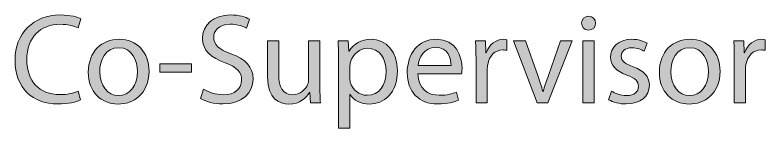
# Model space of a CAD drawing. Header units: inches. Extents: x 0.1 to 22.4, y -34.4 to -0.1.
# Drawn here: x 0.474 to 3.954, y -33.207 to -32.681 of the extents above; entities that cross this region are included whole.
import ezdxf

# ---------------------------------------------------------------- set-up
doc = ezdxf.new("R2010")
doc.units = ezdxf.units.IN
doc.header["$MEASUREMENT"] = 0
doc.layers.add('Layer 1', color=7, linetype='Continuous')

# ---------------------------------------------------------------- blocks, each defined once
blk = doc.blocks.new('block 7')
at = {"layer": 'Layer 1', "true_color": 0x231f20}
h = blk.add_hatch(color=250, dxfattribs=at)
h.dxf.hatch_style = 2
edge = h.paths.add_edge_path()
edge.add_spline(control_points=[(0.7783, -33.0757), (0.7592, -33.0852), (0.7211, -33.0948), (0.6723, -33.0948), (0.5591, -33.0948), (0.4739, -33.0233), (0.4739, -32.8916), (0.4739, -32.7659), (0.5591, -32.6807), (0.6836, -32.6807), (0.7336, -32.6807), (0.7652, -32.6915), (0.7789, -32.6986), (0.7789, -32.6986), (0.7664, -32.7409), (0.7664, -32.7409), (0.7467, -32.7314), (0.7187, -32.7242), (0.6854, -32.7242), (0.5912, -32.7242), (0.5287, -32.7844), (0.5287, -32.8898), (0.5287, -32.9881), (0.5853, -33.0513), (0.683, -33.0513), (0.7146, -33.0513), (0.7467, -33.0447), (0.7676, -33.0346), (0.7676, -33.0346), (0.7783, -33.0757), (0.7783, -33.0757)], knot_values=[0, 0, 0, 0, 1, 1, 1, 2, 2, 2, 3, 3, 3, 4, 4, 4, 5, 5, 5, 6, 6, 6, 7, 7, 7, 8, 8, 8, 9, 9, 9, 10, 10, 10, 10], degree=3, periodic=1)
h = blk.add_hatch(color=250, dxfattribs=at)
h.dxf.hatch_style = 2
edge = h.paths.add_edge_path()
edge.add_spline(control_points=[(1.3484, -33.0257), (1.3716, -33.04), (1.4055, -33.0519), (1.4413, -33.0519), (1.4943, -33.0519), (1.5253, -33.0239), (1.5253, -32.9834), (1.5253, -32.9458), (1.5038, -32.9244), (1.4496, -32.9035), (1.3841, -32.8803), (1.3436, -32.8464), (1.3436, -32.7898), (1.3436, -32.7272), (1.3954, -32.6807), (1.4735, -32.6807), (1.5146, -32.6807), (1.5444, -32.6903), (1.5622, -32.7004), (1.5622, -32.7004), (1.5479, -32.7427), (1.5479, -32.7427), (1.5348, -32.7355), (1.508, -32.7236), (1.4717, -32.7236), (1.4169, -32.7236), (1.396, -32.7564), (1.396, -32.7838), (1.396, -32.8213), (1.4204, -32.8398), (1.4758, -32.8612), (1.5438, -32.8875), (1.5783, -32.9202), (1.5783, -32.9792), (1.5783, -33.0412), (1.5324, -33.0948), (1.4377, -33.0948), (1.399, -33.0948), (1.3567, -33.0834), (1.3352, -33.0691), (1.3352, -33.0691), (1.3484, -33.0257), (1.3484, -33.0257)], knot_values=[0, 0, 0, 0, 1, 1, 1, 2, 2, 2, 3, 3, 3, 4, 4, 4, 5, 5, 5, 6, 6, 6, 7, 7, 7, 8, 8, 8, 9, 9, 9, 10, 10, 10, 11, 11, 11, 12, 12, 12, 13, 13, 13, 14, 14, 14, 14], degree=3, periodic=1)
h = blk.add_hatch(color=250, dxfattribs=at)
h.dxf.hatch_style = 2
edge = h.paths.add_edge_path()
edge.add_spline(control_points=[(3.1676, -32.7195), (3.1682, -32.7373), (3.1551, -32.7516), (3.1342, -32.7516), (3.1157, -32.7516), (3.1026, -32.7373), (3.1026, -32.7195), (3.1026, -32.701), (3.1163, -32.6867), (3.1354, -32.6867), (3.1551, -32.6867), (3.1676, -32.701), (3.1676, -32.7195)], knot_values=[0, 0, 0, 0, 1, 1, 1, 2, 2, 2, 3, 3, 3, 4, 4, 4, 4], degree=3, periodic=1)
h.paths.add_polyline_path([(3.1092, -33.0888), (3.1092, -32.8005), (3.1616, -32.8005), (3.1616, -33.0888)])
h = blk.add_hatch(color=250, dxfattribs=at)
h.dxf.hatch_style = 2
edge = h.paths.add_edge_path()
edge.add_spline(control_points=[(1.0958, -32.9423), (1.0958, -33.0489), (1.0219, -33.0954), (0.9522, -33.0954), (0.8742, -33.0954), (0.814, -33.0382), (0.814, -32.947), (0.814, -32.8505), (0.8772, -32.7939), (0.957, -32.7939), (1.0398, -32.7939), (1.0958, -32.8541), (1.0958, -32.9423)], knot_values=[0, 0, 0, 0, 1, 1, 1, 2, 2, 2, 3, 3, 3, 4, 4, 4, 4], degree=3, periodic=1)
edge = h.paths.add_edge_path()
edge.add_spline(control_points=[(0.867, -32.9452), (0.867, -33.0084), (0.9034, -33.056), (0.9546, -33.056), (1.0047, -33.056), (1.0422, -33.009), (1.0422, -32.9441), (1.0422, -32.8952), (1.0178, -32.8332), (0.9558, -32.8332), (0.8938, -32.8332), (0.867, -32.8904), (0.867, -32.9452)], knot_values=[0, 0, 0, 0, 1, 1, 1, 2, 2, 2, 3, 3, 3, 4, 4, 4, 4], degree=3, periodic=1)
h = blk.add_hatch(color=250, dxfattribs=at)
h.dxf.hatch_style = 2
edge = h.paths.add_edge_path()
edge.add_spline(control_points=[(1.8887, -33.0102), (1.8887, -33.04), (1.8893, -33.0662), (1.891, -33.0888), (1.891, -33.0888), (1.8446, -33.0888), (1.8446, -33.0888), (1.8446, -33.0888), (1.8416, -33.0417), (1.8416, -33.0417), (1.8416, -33.0417), (1.8404, -33.0417), (1.8404, -33.0417), (1.8267, -33.065), (1.7963, -33.0954), (1.7451, -33.0954), (1.6998, -33.0954), (1.6456, -33.0703), (1.6456, -32.9691), (1.6456, -32.9691), (1.6456, -32.8005), (1.6456, -32.8005), (1.6456, -32.8005), (1.698, -32.8005), (1.698, -32.8005), (1.698, -32.8005), (1.698, -32.9601), (1.698, -32.9601), (1.698, -33.0149), (1.7147, -33.0519), (1.7624, -33.0519), (1.7975, -33.0519), (1.8219, -33.0275), (1.8315, -33.0042), (1.8345, -32.9965), (1.8362, -32.9869), (1.8362, -32.9774), (1.8362, -32.9774), (1.8362, -32.8005), (1.8362, -32.8005), (1.8362, -32.8005), (1.8887, -32.8005), (1.8887, -32.8005), (1.8887, -32.8005), (1.8887, -33.0102), (1.8887, -33.0102)], knot_values=[0, 0, 0, 0, 1, 1, 1, 2, 2, 2, 3, 3, 3, 4, 4, 4, 5, 5, 5, 6, 6, 6, 7, 7, 7, 8, 8, 8, 9, 9, 9, 10, 10, 10, 11, 11, 11, 12, 12, 12, 13, 13, 13, 14, 14, 14, 15, 15, 15, 15], degree=3, periodic=1)
h = blk.add_hatch(color=250, dxfattribs=at)
h.dxf.hatch_style = 2
edge = h.paths.add_edge_path()
edge.add_spline(control_points=[(1.9756, -32.8946), (1.9756, -32.8577), (1.9744, -32.8279), (1.9732, -32.8005), (1.9732, -32.8005), (2.0203, -32.8005), (2.0203, -32.8005), (2.0203, -32.8005), (2.0227, -32.8499), (2.0227, -32.8499), (2.0227, -32.8499), (2.0239, -32.8499), (2.0239, -32.8499), (2.0453, -32.8148), (2.0793, -32.7939), (2.1263, -32.7939), (2.196, -32.7939), (2.2485, -32.8529), (2.2485, -32.9405), (2.2485, -33.0441), (2.1853, -33.0954), (2.1174, -33.0954), (2.0793, -33.0954), (2.0459, -33.0787), (2.0286, -33.0501), (2.0286, -33.0501), (2.0274, -33.0501), (2.0274, -33.0501), (2.0274, -33.0501), (2.0274, -33.2068), (2.0274, -33.2068), (2.0274, -33.2068), (1.9756, -33.2068), (1.9756, -33.2068), (1.9756, -33.2068), (1.9756, -32.8946), (1.9756, -32.8946)], knot_values=[0, 0, 0, 0, 1, 1, 1, 2, 2, 2, 3, 3, 3, 4, 4, 4, 5, 5, 5, 6, 6, 6, 7, 7, 7, 8, 8, 8, 9, 9, 9, 10, 10, 10, 11, 11, 11, 12, 12, 12, 12], degree=3, periodic=1)
edge = h.paths.add_edge_path()
edge.add_spline(control_points=[(2.0274, -32.9714), (2.0274, -32.9792), (2.0286, -32.9863), (2.0298, -32.9929), (2.0394, -33.0292), (2.0709, -33.0543), (2.1085, -33.0543), (2.1639, -33.0543), (2.196, -33.009), (2.196, -32.9429), (2.196, -32.8851), (2.1656, -32.8356), (2.1102, -32.8356), (2.0745, -32.8356), (2.0411, -32.8612), (2.031, -32.9006), (2.0292, -32.9071), (2.0274, -32.9149), (2.0274, -32.922), (2.0274, -32.922), (2.0274, -32.9714), (2.0274, -32.9714)], knot_values=[0, 0, 0, 0, 1, 1, 1, 2, 2, 2, 3, 3, 3, 4, 4, 4, 5, 5, 5, 6, 6, 6, 7, 7, 7, 7], degree=3, periodic=1)
h = blk.add_hatch(color=250, dxfattribs=at)
h.dxf.hatch_style = 2
edge = h.paths.add_edge_path()
edge.add_spline(control_points=[(2.3437, -32.9542), (2.3449, -33.0251), (2.3902, -33.0543), (2.4426, -33.0543), (2.4802, -33.0543), (2.5028, -33.0477), (2.5225, -33.0394), (2.5225, -33.0394), (2.5314, -33.0769), (2.5314, -33.0769), (2.5129, -33.0852), (2.4814, -33.0948), (2.4355, -33.0948), (2.3467, -33.0948), (2.2937, -33.0364), (2.2937, -32.9494), (2.2937, -32.8624), (2.3449, -32.7939), (2.4289, -32.7939), (2.5231, -32.7939), (2.5481, -32.8767), (2.5481, -32.9298), (2.5481, -32.9405), (2.5469, -32.9488), (2.5463, -32.9542), (2.5463, -32.9542), (2.3437, -32.9542), (2.3437, -32.9542)], knot_values=[0, 0, 0, 0, 1, 1, 1, 2, 2, 2, 3, 3, 3, 4, 4, 4, 5, 5, 5, 6, 6, 6, 7, 7, 7, 8, 8, 8, 9, 9, 9, 9], degree=3, periodic=1)
edge = h.paths.add_edge_path()
edge.add_spline(control_points=[(2.4974, -32.9166), (2.498, -32.8833), (2.4837, -32.8314), (2.4248, -32.8314), (2.3717, -32.8314), (2.3485, -32.8803), (2.3443, -32.9166), (2.3443, -32.9166), (2.4974, -32.9166), (2.4974, -32.9166)], knot_values=[0, 0, 0, 0, 1, 1, 1, 2, 2, 2, 3, 3, 3, 3], degree=3, periodic=1)
h = blk.add_hatch(color=250, dxfattribs=at)
h.dxf.hatch_style = 2
edge = h.paths.add_edge_path()
edge.add_spline(control_points=[(2.613, -32.8904), (2.613, -32.8565), (2.6124, -32.8273), (2.6106, -32.8005), (2.6106, -32.8005), (2.6565, -32.8005), (2.6565, -32.8005), (2.6565, -32.8005), (2.6583, -32.8571), (2.6583, -32.8571), (2.6583, -32.8571), (2.6607, -32.8571), (2.6607, -32.8571), (2.6738, -32.8183), (2.7053, -32.7939), (2.7405, -32.7939), (2.7464, -32.7939), (2.7506, -32.7945), (2.7554, -32.7957), (2.7554, -32.7957), (2.7554, -32.8452), (2.7554, -32.8452), (2.75, -32.844), (2.7446, -32.8434), (2.7375, -32.8434), (2.7006, -32.8434), (2.6744, -32.8714), (2.6672, -32.9107), (2.666, -32.9178), (2.6648, -32.9262), (2.6648, -32.9351), (2.6648, -32.9351), (2.6648, -33.0888), (2.6648, -33.0888), (2.6648, -33.0888), (2.613, -33.0888), (2.613, -33.0888), (2.613, -33.0888), (2.613, -32.8904), (2.613, -32.8904)], knot_values=[0, 0, 0, 0, 1, 1, 1, 2, 2, 2, 3, 3, 3, 4, 4, 4, 5, 5, 5, 6, 6, 6, 7, 7, 7, 8, 8, 8, 9, 9, 9, 10, 10, 10, 11, 11, 11, 12, 12, 12, 13, 13, 13, 13], degree=3, periodic=1)
h = blk.add_hatch(color=250, dxfattribs=at)
h.dxf.hatch_style = 2
edge = h.paths.add_edge_path()
edge.add_spline(control_points=[(2.8429, -32.8005), (2.8429, -32.8005), (2.8995, -32.9625), (2.8995, -32.9625), (2.9091, -32.9887), (2.9168, -33.0126), (2.9227, -33.0364), (2.9227, -33.0364), (2.9245, -33.0364), (2.9245, -33.0364), (2.9311, -33.0126), (2.9394, -32.9887), (2.949, -32.9625), (2.949, -32.9625), (3.005, -32.8005), (3.005, -32.8005), (3.005, -32.8005), (3.0598, -32.8005), (3.0598, -32.8005), (3.0598, -32.8005), (2.9466, -33.0888), (2.9466, -33.0888), (2.9466, -33.0888), (2.8965, -33.0888), (2.8965, -33.0888), (2.8965, -33.0888), (2.7869, -32.8005), (2.7869, -32.8005), (2.7869, -32.8005), (2.8429, -32.8005), (2.8429, -32.8005)], knot_values=[0, 0, 0, 0, 1, 1, 1, 2, 2, 2, 3, 3, 3, 4, 4, 4, 5, 5, 5, 6, 6, 6, 7, 7, 7, 8, 8, 8, 9, 9, 9, 10, 10, 10, 10], degree=3, periodic=1)
h = blk.add_hatch(color=250, dxfattribs=at)
h.dxf.hatch_style = 2
edge = h.paths.add_edge_path()
edge.add_spline(control_points=[(3.2414, -33.0352), (3.2569, -33.0453), (3.2843, -33.056), (3.3105, -33.056), (3.3487, -33.056), (3.3665, -33.037), (3.3665, -33.0132), (3.3665, -32.9881), (3.3516, -32.9744), (3.3129, -32.9601), (3.2611, -32.9417), (3.2367, -32.9131), (3.2367, -32.8785), (3.2367, -32.832), (3.2742, -32.7939), (3.3362, -32.7939), (3.3653, -32.7939), (3.391, -32.8023), (3.407, -32.8118), (3.407, -32.8118), (3.3939, -32.8499), (3.3939, -32.8499), (3.3826, -32.8428), (3.3618, -32.8332), (3.335, -32.8332), (3.304, -32.8332), (3.2867, -32.8511), (3.2867, -32.8726), (3.2867, -32.8964), (3.304, -32.9071), (3.3415, -32.9214), (3.3916, -32.9405), (3.4172, -32.9655), (3.4172, -33.0084), (3.4172, -33.059), (3.3779, -33.0948), (3.3093, -33.0948), (3.2778, -33.0948), (3.2486, -33.087), (3.2283, -33.0751), (3.2283, -33.0751), (3.2414, -33.0352), (3.2414, -33.0352)], knot_values=[0, 0, 0, 0, 1, 1, 1, 2, 2, 2, 3, 3, 3, 4, 4, 4, 5, 5, 5, 6, 6, 6, 7, 7, 7, 8, 8, 8, 9, 9, 9, 10, 10, 10, 11, 11, 11, 12, 12, 12, 13, 13, 13, 14, 14, 14, 14], degree=3, periodic=1)
h = blk.add_hatch(color=250, dxfattribs=at)
h.dxf.hatch_style = 2
edge = h.paths.add_edge_path()
edge.add_spline(control_points=[(3.7454, -32.9423), (3.7454, -33.0489), (3.6715, -33.0954), (3.6018, -33.0954), (3.5238, -33.0954), (3.4636, -33.0382), (3.4636, -32.947), (3.4636, -32.8505), (3.5268, -32.7939), (3.6066, -32.7939), (3.6894, -32.7939), (3.7454, -32.8541), (3.7454, -32.9423)], knot_values=[0, 0, 0, 0, 1, 1, 1, 2, 2, 2, 3, 3, 3, 4, 4, 4, 4], degree=3, periodic=1)
edge = h.paths.add_edge_path()
edge.add_spline(control_points=[(3.5166, -32.9452), (3.5166, -33.0084), (3.553, -33.056), (3.6042, -33.056), (3.6543, -33.056), (3.6918, -33.009), (3.6918, -32.9441), (3.6918, -32.8952), (3.6674, -32.8332), (3.6054, -32.8332), (3.5435, -32.8332), (3.5166, -32.8904), (3.5166, -32.9452)], knot_values=[0, 0, 0, 0, 1, 1, 1, 2, 2, 2, 3, 3, 3, 4, 4, 4, 4], degree=3, periodic=1)
h = blk.add_hatch(color=250, dxfattribs=at)
h.dxf.hatch_style = 2
edge = h.paths.add_edge_path()
edge.add_spline(control_points=[(3.8115, -32.8904), (3.8115, -32.8565), (3.8109, -32.8273), (3.8091, -32.8005), (3.8091, -32.8005), (3.855, -32.8005), (3.855, -32.8005), (3.855, -32.8005), (3.8568, -32.8571), (3.8568, -32.8571), (3.8568, -32.8571), (3.8592, -32.8571), (3.8592, -32.8571), (3.8723, -32.8183), (3.9038, -32.7939), (3.939, -32.7939), (3.945, -32.7939), (3.9491, -32.7945), (3.9539, -32.7957), (3.9539, -32.7957), (3.9539, -32.8452), (3.9539, -32.8452), (3.9485, -32.844), (3.9432, -32.8434), (3.936, -32.8434), (3.8991, -32.8434), (3.8729, -32.8714), (3.8657, -32.9107), (3.8645, -32.9178), (3.8633, -32.9262), (3.8633, -32.9351), (3.8633, -32.9351), (3.8633, -33.0888), (3.8633, -33.0888), (3.8633, -33.0888), (3.8115, -33.0888), (3.8115, -33.0888), (3.8115, -33.0888), (3.8115, -32.8904), (3.8115, -32.8904)], knot_values=[0, 0, 0, 0, 1, 1, 1, 2, 2, 2, 3, 3, 3, 4, 4, 4, 5, 5, 5, 6, 6, 6, 7, 7, 7, 8, 8, 8, 9, 9, 9, 10, 10, 10, 11, 11, 11, 12, 12, 12, 13, 13, 13, 13], degree=3, periodic=1)
h = blk.add_hatch(color=250, dxfattribs=at)
h.dxf.hatch_style = 2
h.paths.add_polyline_path([(1.2924, -32.9083), (1.2924, -32.947), (1.1452, -32.947), (1.1452, -32.9083)])
at = {"layer": 'Layer 1', "lineweight": 0}
for points in [[(3.1092, -33.0888), (3.1092, -32.8005), (3.1616, -32.8005), (3.1616, -33.0888), (3.1092, -33.0888)], [(1.2924, -32.9083), (1.2924, -32.947), (1.1452, -32.947), (1.1452, -32.9083), (1.2924, -32.9083)]]:
    blk.add_lwpolyline(points, dxfattribs=at)
for points, knots in [([(0.7783, -33.0757), (0.7592, -33.0852), (0.7211, -33.0948), (0.6723, -33.0948), (0.5591, -33.0948), (0.4739, -33.0233), (0.4739, -32.8916), (0.4739, -32.7659), (0.5591, -32.6807), (0.6836, -32.6807), (0.7336, -32.6807), (0.7652, -32.6915), (0.7789, -32.6986), (0.7789, -32.6986), (0.7664, -32.7409), (0.7664, -32.7409), (0.7467, -32.7314), (0.7187, -32.7242), (0.6854, -32.7242), (0.5912, -32.7242), (0.5287, -32.7844), (0.5287, -32.8898), (0.5287, -32.9881), (0.5853, -33.0513), (0.683, -33.0513), (0.7146, -33.0513), (0.7467, -33.0447), (0.7676, -33.0346), (0.7676, -33.0346), (0.7783, -33.0757), (0.7783, -33.0757)], [0, 0, 0, 0, 1, 1, 1, 2, 2, 2, 3, 3, 3, 4, 4, 4, 5, 5, 5, 6, 6, 6, 7, 7, 7, 8, 8, 8, 9, 9, 9, 10, 10, 10, 10]), ([(1.3484, -33.0257), (1.3716, -33.04), (1.4055, -33.0519), (1.4413, -33.0519), (1.4943, -33.0519), (1.5253, -33.0239), (1.5253, -32.9834), (1.5253, -32.9458), (1.5038, -32.9244), (1.4496, -32.9035), (1.3841, -32.8803), (1.3436, -32.8464), (1.3436, -32.7898), (1.3436, -32.7272), (1.3954, -32.6807), (1.4735, -32.6807), (1.5146, -32.6807), (1.5444, -32.6903), (1.5622, -32.7004), (1.5622, -32.7004), (1.5479, -32.7427), (1.5479, -32.7427), (1.5348, -32.7355), (1.508, -32.7236), (1.4717, -32.7236), (1.4169, -32.7236), (1.396, -32.7564), (1.396, -32.7838), (1.396, -32.8213), (1.4204, -32.8398), (1.4758, -32.8612), (1.5438, -32.8875), (1.5783, -32.9202), (1.5783, -32.9792), (1.5783, -33.0412), (1.5324, -33.0948), (1.4377, -33.0948), (1.399, -33.0948), (1.3567, -33.0834), (1.3352, -33.0691), (1.3352, -33.0691), (1.3484, -33.0257), (1.3484, -33.0257)], [0, 0, 0, 0, 1, 1, 1, 2, 2, 2, 3, 3, 3, 4, 4, 4, 5, 5, 5, 6, 6, 6, 7, 7, 7, 8, 8, 8, 9, 9, 9, 10, 10, 10, 11, 11, 11, 12, 12, 12, 13, 13, 13, 14, 14, 14, 14]), ([(3.1676, -32.7195), (3.1682, -32.7373), (3.1551, -32.7516), (3.1342, -32.7516), (3.1157, -32.7516), (3.1026, -32.7373), (3.1026, -32.7195), (3.1026, -32.701), (3.1163, -32.6867), (3.1354, -32.6867), (3.1551, -32.6867), (3.1676, -32.701), (3.1676, -32.7195)], [0, 0, 0, 0, 1, 1, 1, 2, 2, 2, 3, 3, 3, 4, 4, 4, 4]), ([(1.0958, -32.9423), (1.0958, -33.0489), (1.0219, -33.0954), (0.9522, -33.0954), (0.8742, -33.0954), (0.814, -33.0382), (0.814, -32.947), (0.814, -32.8505), (0.8772, -32.7939), (0.957, -32.7939), (1.0398, -32.7939), (1.0958, -32.8541), (1.0958, -32.9423)], [0, 0, 0, 0, 1, 1, 1, 2, 2, 2, 3, 3, 3, 4, 4, 4, 4]), ([(1.8887, -33.0102), (1.8887, -33.04), (1.8893, -33.0662), (1.891, -33.0888), (1.891, -33.0888), (1.8446, -33.0888), (1.8446, -33.0888), (1.8446, -33.0888), (1.8416, -33.0417), (1.8416, -33.0417), (1.8416, -33.0417), (1.8404, -33.0417), (1.8404, -33.0417), (1.8267, -33.065), (1.7963, -33.0954), (1.7451, -33.0954), (1.6998, -33.0954), (1.6456, -33.0703), (1.6456, -32.9691), (1.6456, -32.9691), (1.6456, -32.8005), (1.6456, -32.8005), (1.6456, -32.8005), (1.698, -32.8005), (1.698, -32.8005), (1.698, -32.8005), (1.698, -32.9601), (1.698, -32.9601), (1.698, -33.0149), (1.7147, -33.0519), (1.7624, -33.0519), (1.7975, -33.0519), (1.8219, -33.0275), (1.8315, -33.0042), (1.8345, -32.9965), (1.8362, -32.9869), (1.8362, -32.9774), (1.8362, -32.9774), (1.8362, -32.8005), (1.8362, -32.8005), (1.8362, -32.8005), (1.8887, -32.8005), (1.8887, -32.8005), (1.8887, -32.8005), (1.8887, -33.0102), (1.8887, -33.0102)], [0, 0, 0, 0, 1, 1, 1, 2, 2, 2, 3, 3, 3, 4, 4, 4, 5, 5, 5, 6, 6, 6, 7, 7, 7, 8, 8, 8, 9, 9, 9, 10, 10, 10, 11, 11, 11, 12, 12, 12, 13, 13, 13, 14, 14, 14, 15, 15, 15, 15]), ([(1.9756, -32.8946), (1.9756, -32.8577), (1.9744, -32.8279), (1.9732, -32.8005), (1.9732, -32.8005), (2.0203, -32.8005), (2.0203, -32.8005), (2.0203, -32.8005), (2.0227, -32.8499), (2.0227, -32.8499), (2.0227, -32.8499), (2.0239, -32.8499), (2.0239, -32.8499), (2.0453, -32.8148), (2.0793, -32.7939), (2.1263, -32.7939), (2.196, -32.7939), (2.2485, -32.8529), (2.2485, -32.9405), (2.2485, -33.0441), (2.1853, -33.0954), (2.1174, -33.0954), (2.0793, -33.0954), (2.0459, -33.0787), (2.0286, -33.0501), (2.0286, -33.0501), (2.0274, -33.0501), (2.0274, -33.0501), (2.0274, -33.0501), (2.0274, -33.2068), (2.0274, -33.2068), (2.0274, -33.2068), (1.9756, -33.2068), (1.9756, -33.2068), (1.9756, -33.2068), (1.9756, -32.8946), (1.9756, -32.8946)], [0, 0, 0, 0, 1, 1, 1, 2, 2, 2, 3, 3, 3, 4, 4, 4, 5, 5, 5, 6, 6, 6, 7, 7, 7, 8, 8, 8, 9, 9, 9, 10, 10, 10, 11, 11, 11, 12, 12, 12, 12]), ([(2.3437, -32.9542), (2.3449, -33.0251), (2.3902, -33.0543), (2.4426, -33.0543), (2.4802, -33.0543), (2.5028, -33.0477), (2.5225, -33.0394), (2.5225, -33.0394), (2.5314, -33.0769), (2.5314, -33.0769), (2.5129, -33.0852), (2.4814, -33.0948), (2.4355, -33.0948), (2.3467, -33.0948), (2.2937, -33.0364), (2.2937, -32.9494), (2.2937, -32.8624), (2.3449, -32.7939), (2.4289, -32.7939), (2.5231, -32.7939), (2.5481, -32.8767), (2.5481, -32.9298), (2.5481, -32.9405), (2.5469, -32.9488), (2.5463, -32.9542), (2.5463, -32.9542), (2.3437, -32.9542), (2.3437, -32.9542)], [0, 0, 0, 0, 1, 1, 1, 2, 2, 2, 3, 3, 3, 4, 4, 4, 5, 5, 5, 6, 6, 6, 7, 7, 7, 8, 8, 8, 9, 9, 9, 9]), ([(2.613, -32.8904), (2.613, -32.8565), (2.6124, -32.8273), (2.6106, -32.8005), (2.6106, -32.8005), (2.6565, -32.8005), (2.6565, -32.8005), (2.6565, -32.8005), (2.6583, -32.8571), (2.6583, -32.8571), (2.6583, -32.8571), (2.6607, -32.8571), (2.6607, -32.8571), (2.6738, -32.8183), (2.7053, -32.7939), (2.7405, -32.7939), (2.7464, -32.7939), (2.7506, -32.7945), (2.7554, -32.7957), (2.7554, -32.7957), (2.7554, -32.8452), (2.7554, -32.8452), (2.75, -32.844), (2.7446, -32.8434), (2.7375, -32.8434), (2.7006, -32.8434), (2.6744, -32.8714), (2.6672, -32.9107), (2.666, -32.9178), (2.6648, -32.9262), (2.6648, -32.9351), (2.6648, -32.9351), (2.6648, -33.0888), (2.6648, -33.0888), (2.6648, -33.0888), (2.613, -33.0888), (2.613, -33.0888), (2.613, -33.0888), (2.613, -32.8904), (2.613, -32.8904)], [0, 0, 0, 0, 1, 1, 1, 2, 2, 2, 3, 3, 3, 4, 4, 4, 5, 5, 5, 6, 6, 6, 7, 7, 7, 8, 8, 8, 9, 9, 9, 10, 10, 10, 11, 11, 11, 12, 12, 12, 13, 13, 13, 13]), ([(2.8429, -32.8005), (2.8429, -32.8005), (2.8995, -32.9625), (2.8995, -32.9625), (2.9091, -32.9887), (2.9168, -33.0126), (2.9227, -33.0364), (2.9227, -33.0364), (2.9245, -33.0364), (2.9245, -33.0364), (2.9311, -33.0126), (2.9394, -32.9887), (2.949, -32.9625), (2.949, -32.9625), (3.005, -32.8005), (3.005, -32.8005), (3.005, -32.8005), (3.0598, -32.8005), (3.0598, -32.8005), (3.0598, -32.8005), (2.9466, -33.0888), (2.9466, -33.0888), (2.9466, -33.0888), (2.8965, -33.0888), (2.8965, -33.0888), (2.8965, -33.0888), (2.7869, -32.8005), (2.7869, -32.8005), (2.7869, -32.8005), (2.8429, -32.8005), (2.8429, -32.8005)], [0, 0, 0, 0, 1, 1, 1, 2, 2, 2, 3, 3, 3, 4, 4, 4, 5, 5, 5, 6, 6, 6, 7, 7, 7, 8, 8, 8, 9, 9, 9, 10, 10, 10, 10]), ([(3.2414, -33.0352), (3.2569, -33.0453), (3.2843, -33.056), (3.3105, -33.056), (3.3487, -33.056), (3.3665, -33.037), (3.3665, -33.0132), (3.3665, -32.9881), (3.3516, -32.9744), (3.3129, -32.9601), (3.2611, -32.9417), (3.2367, -32.9131), (3.2367, -32.8785), (3.2367, -32.832), (3.2742, -32.7939), (3.3362, -32.7939), (3.3653, -32.7939), (3.391, -32.8023), (3.407, -32.8118), (3.407, -32.8118), (3.3939, -32.8499), (3.3939, -32.8499), (3.3826, -32.8428), (3.3618, -32.8332), (3.335, -32.8332), (3.304, -32.8332), (3.2867, -32.8511), (3.2867, -32.8726), (3.2867, -32.8964), (3.304, -32.9071), (3.3415, -32.9214), (3.3916, -32.9405), (3.4172, -32.9655), (3.4172, -33.0084), (3.4172, -33.059), (3.3779, -33.0948), (3.3093, -33.0948), (3.2778, -33.0948), (3.2486, -33.087), (3.2283, -33.0751), (3.2283, -33.0751), (3.2414, -33.0352), (3.2414, -33.0352)], [0, 0, 0, 0, 1, 1, 1, 2, 2, 2, 3, 3, 3, 4, 4, 4, 5, 5, 5, 6, 6, 6, 7, 7, 7, 8, 8, 8, 9, 9, 9, 10, 10, 10, 11, 11, 11, 12, 12, 12, 13, 13, 13, 14, 14, 14, 14]), ([(3.7454, -32.9423), (3.7454, -33.0489), (3.6715, -33.0954), (3.6018, -33.0954), (3.5238, -33.0954), (3.4636, -33.0382), (3.4636, -32.947), (3.4636, -32.8505), (3.5268, -32.7939), (3.6066, -32.7939), (3.6894, -32.7939), (3.7454, -32.8541), (3.7454, -32.9423)], [0, 0, 0, 0, 1, 1, 1, 2, 2, 2, 3, 3, 3, 4, 4, 4, 4]), ([(3.8115, -32.8904), (3.8115, -32.8565), (3.8109, -32.8273), (3.8091, -32.8005), (3.8091, -32.8005), (3.855, -32.8005), (3.855, -32.8005), (3.855, -32.8005), (3.8568, -32.8571), (3.8568, -32.8571), (3.8568, -32.8571), (3.8592, -32.8571), (3.8592, -32.8571), (3.8723, -32.8183), (3.9038, -32.7939), (3.939, -32.7939), (3.945, -32.7939), (3.9491, -32.7945), (3.9539, -32.7957), (3.9539, -32.7957), (3.9539, -32.8452), (3.9539, -32.8452), (3.9485, -32.844), (3.9432, -32.8434), (3.936, -32.8434), (3.8991, -32.8434), (3.8729, -32.8714), (3.8657, -32.9107), (3.8645, -32.9178), (3.8633, -32.9262), (3.8633, -32.9351), (3.8633, -32.9351), (3.8633, -33.0888), (3.8633, -33.0888), (3.8633, -33.0888), (3.8115, -33.0888), (3.8115, -33.0888), (3.8115, -33.0888), (3.8115, -32.8904), (3.8115, -32.8904)], [0, 0, 0, 0, 1, 1, 1, 2, 2, 2, 3, 3, 3, 4, 4, 4, 5, 5, 5, 6, 6, 6, 7, 7, 7, 8, 8, 8, 9, 9, 9, 10, 10, 10, 11, 11, 11, 12, 12, 12, 13, 13, 13, 13]), ([(0.867, -32.9452), (0.867, -33.0084), (0.9034, -33.056), (0.9546, -33.056), (1.0047, -33.056), (1.0422, -33.009), (1.0422, -32.9441), (1.0422, -32.8952), (1.0178, -32.8332), (0.9558, -32.8332), (0.8938, -32.8332), (0.867, -32.8904), (0.867, -32.9452)], [0, 0, 0, 0, 1, 1, 1, 2, 2, 2, 3, 3, 3, 4, 4, 4, 4]), ([(2.0274, -32.9714), (2.0274, -32.9792), (2.0286, -32.9863), (2.0298, -32.9929), (2.0394, -33.0292), (2.0709, -33.0543), (2.1085, -33.0543), (2.1639, -33.0543), (2.196, -33.009), (2.196, -32.9429), (2.196, -32.8851), (2.1656, -32.8356), (2.1102, -32.8356), (2.0745, -32.8356), (2.0411, -32.8612), (2.031, -32.9006), (2.0292, -32.9071), (2.0274, -32.9149), (2.0274, -32.922), (2.0274, -32.922), (2.0274, -32.9714), (2.0274, -32.9714)], [0, 0, 0, 0, 1, 1, 1, 2, 2, 2, 3, 3, 3, 4, 4, 4, 5, 5, 5, 6, 6, 6, 7, 7, 7, 7]), ([(2.4974, -32.9166), (2.498, -32.8833), (2.4837, -32.8314), (2.4248, -32.8314), (2.3717, -32.8314), (2.3485, -32.8803), (2.3443, -32.9166), (2.3443, -32.9166), (2.4974, -32.9166), (2.4974, -32.9166)], [0, 0, 0, 0, 1, 1, 1, 2, 2, 2, 3, 3, 3, 3]), ([(3.5166, -32.9452), (3.5166, -33.0084), (3.553, -33.056), (3.6042, -33.056), (3.6543, -33.056), (3.6918, -33.009), (3.6918, -32.9441), (3.6918, -32.8952), (3.6674, -32.8332), (3.6054, -32.8332), (3.5435, -32.8332), (3.5166, -32.8904), (3.5166, -32.9452)], [0, 0, 0, 0, 1, 1, 1, 2, 2, 2, 3, 3, 3, 4, 4, 4, 4])]:
    blk.add_open_spline(points, degree=3, knots=knots, dxfattribs=at)

msp = doc.modelspace()

# ---------------------------------------------------------------- block references
at = {"layer": 'Layer 1'}
msp.add_blockref('block 7', (0, 0), dxfattribs=at)

doc.saveas('drawing.dxf')
